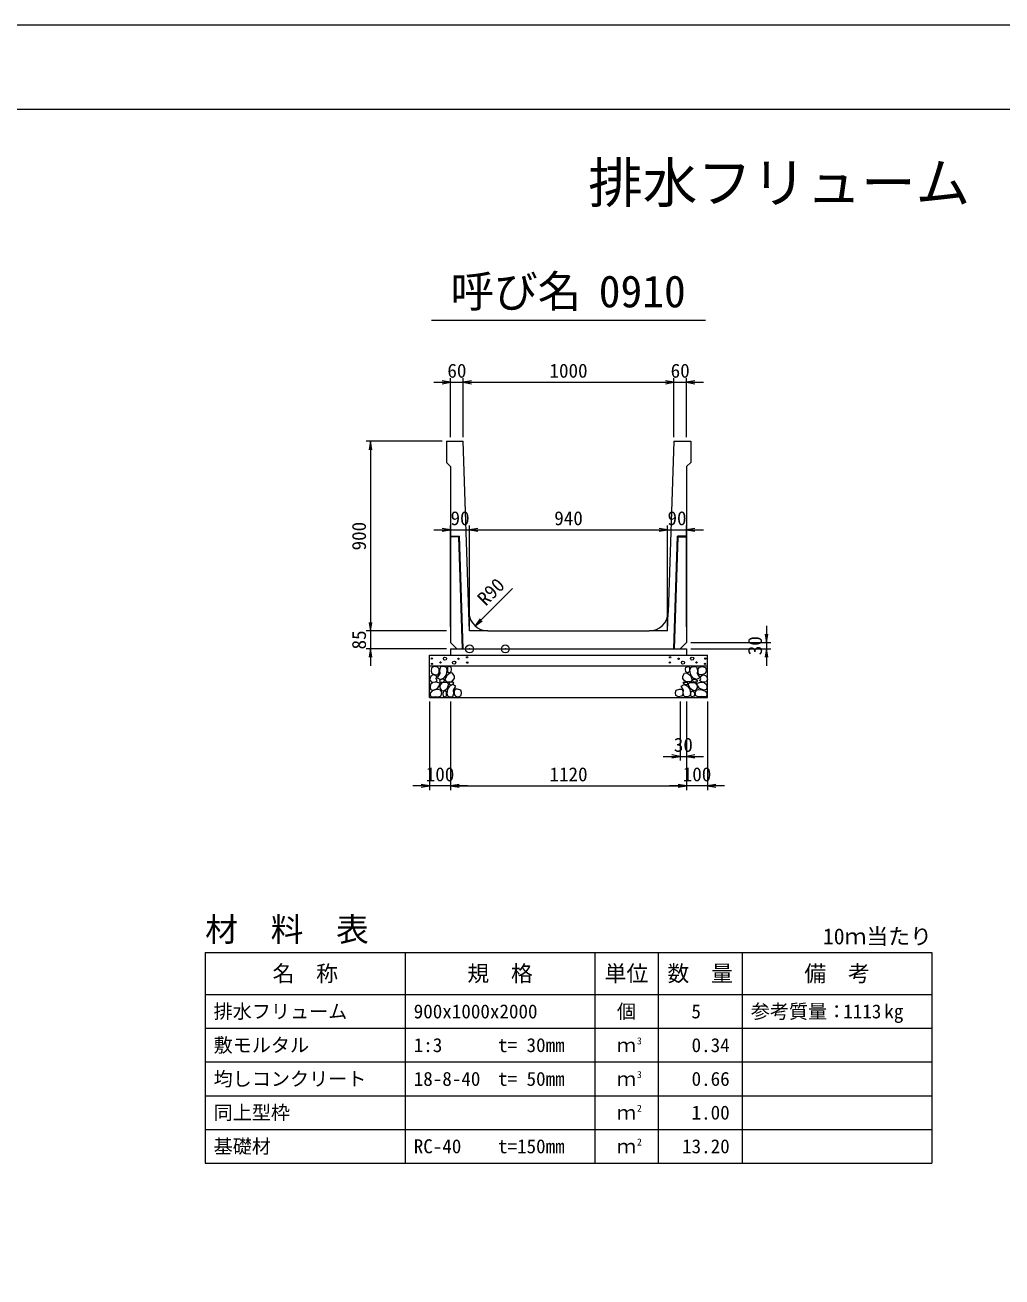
# Model space of a CAD drawing. Units: millimetres at full size, sheet at 1:75. Extents: x 67280 to 84100, y -11880 to 0.
# Drawn here: x 72110 to 76748, y -5940 to 0 of the extents above; entities that cross this region are included whole.
import ezdxf
from ezdxf.enums import TextEntityAlignment as Align

# ---------------------------------------------------------------- set-up
doc = ezdxf.new("R2010")
doc.units = ezdxf.units.MM
doc.header["$LTSCALE"] = 75
doc.header["$PDMODE"] = 32
doc.header["$PDSIZE"] = 37.5
doc.linetypes.add('DASHED_SPACED', pattern=[12, 6, -6])
for name, color, linetype, lineweight in [('D-DCR-HCHn', 4, 'Continuous', 9), ('D-MTR-FRAM', 7, 'Continuous', 13), ('D-MTR-LINE', 7, 'Continuous', 13), ('D-STR-DIM', 7, 'Continuous', 13), ('D-STR-STRn', 1, 'Continuous', 13), ('D-TTL', 2, 'Continuous', 13), ('D-TTL-TXT', 7, 'Continuous', 13)]:
    doc.layers.add(name, color=color, linetype=linetype, lineweight=lineweight)
doc.layers.add('D-MTR', color=7, linetype='Continuous')
doc.layers.add('D-MTR-TXT', color=7, linetype='Continuous')
doc.styles.add('ＭＳ ゴシック', font='')
doc.styles.get('ＭＳ ゴシック').set_extended_font_data('MS Gothic')

# ---------------------------------------------------------------- blocks, each defined once
blk = doc.blocks.new('open_arrow')
at = {"color": 0, "linetype": 'Continuous', "lineweight": -2}
blk.add_lwpolyline([(7.5, 1.25), (0, 0), (7.5, -1.25)], dxfattribs=at)

msp = doc.modelspace()

# ---------------------------------------------------------------- linework, layer by layer
at = {"layer": 'D-DCR-HCHn'}
for points in [[(74035.46, -3089.64), (74030.26, -3105.25), (74037.19, -3115.65), (74054.53, -3117.38), (74066.37, -3112.3), (74061.46, -3100.05), (74064.93, -3093.11), (74058, -3086.18), (74047.6, -3082.71)], [(74068.4, -3046.3), (74052.8, -3042.84), (74038.93, -3049.77), (74037.19, -3065.37), (74040.66, -3077.51), (74058, -3082.71), (74070.13, -3082.71), (74075.33, -3074.04), (74075.33, -3054.97)], [(74082.27, -3044.57), (74077.07, -3060.17), (74078.8, -3077.51), (74066.67, -3096.58), (74082.27, -3105.25), (74099.6, -3096.58), (74110, -3082.71), (74113.47, -3060.17), (74110, -3048.04), (74099.6, -3042.84)], [(74111.74, -3086.18), (74103.07, -3106.98), (74110, -3115.65), (74130.81, -3115.65), (74139.48, -3112.18), (74148.14, -3100.05), (74148.14, -3089.64), (74139.48, -3075.78), (74129.07, -3074.04)], [(74115.21, -3048.04), (74115.21, -3068.84), (74123.87, -3074.04), (74132.54, -3068.84), (74134.28, -3056.71), (74132.54, -3046.3), (74120.41, -3042.84)], [(75268.26, -3086.18), (75276.93, -3106.98), (75270, -3115.65), (75249.19, -3115.65), (75240.52, -3112.18), (75231.86, -3100.05), (75231.86, -3089.64), (75240.52, -3075.78), (75250.93, -3074.04)], [(75264.79, -3048.04), (75264.79, -3068.84), (75256.13, -3074.04), (75247.46, -3068.84), (75245.72, -3056.71), (75247.46, -3046.3), (75259.59, -3042.84)], [(75297.73, -3044.57), (75302.93, -3060.17), (75301.2, -3077.51), (75313.33, -3096.58), (75297.73, -3105.25), (75280.4, -3096.58), (75270, -3082.71), (75266.53, -3060.17), (75270, -3048.04), (75280.4, -3042.84)], [(75311.6, -3046.3), (75327.2, -3042.84), (75341.07, -3049.77), (75342.81, -3065.37), (75339.34, -3077.51), (75322, -3082.71), (75309.87, -3082.71), (75304.67, -3074.04), (75304.67, -3054.97)], [(75344.54, -3089.64), (75349.74, -3105.25), (75342.81, -3115.65), (75325.47, -3117.38), (75313.63, -3112.3), (75318.54, -3100.05), (75315.07, -3093.11), (75322, -3086.18), (75332.4, -3082.71)], [(74068.37, -3147.24), (74081.21, -3127.98), (74079.6, -3123.17), (74061.95, -3118.35), (74045.89, -3119.96), (74034.66, -3129.59), (74033.05, -3140.82), (74034.66, -3152.06), (74047.5, -3155.27)], [(74085.73, -3105.25), (74077.07, -3112.18), (74080.53, -3117.38), (74092.67, -3117.38), (74097.87, -3115.65), (74101.34, -3108.71), (74096.14, -3103.51)], [(74113.31, -3147.24), (74121.34, -3127.98), (74114.92, -3119.96), (74095.65, -3119.96), (74087.63, -3123.17), (74079.6, -3134.4), (74079.6, -3144.03), (74087.63, -3156.87), (74097.26, -3158.48)], [(74140.6, -3185.77), (74145.41, -3171.32), (74143.81, -3155.27), (74155.05, -3137.61), (74140.6, -3129.59), (74124.55, -3137.61), (74114.92, -3150.45), (74111.71, -3171.32), (74114.92, -3182.56), (74124.55, -3187.37)], [(74137.39, -3129.59), (74145.41, -3123.17), (74142.2, -3118.35), (74130.97, -3118.35), (74126.15, -3119.96), (74122.94, -3126.38), (74127.76, -3131.19)], [(75239.4, -3185.77), (75234.59, -3171.32), (75236.19, -3155.27), (75224.95, -3137.61), (75239.4, -3129.59), (75255.45, -3137.61), (75265.08, -3150.45), (75268.29, -3171.32), (75265.08, -3182.56), (75255.45, -3187.37)], [(75242.61, -3129.59), (75234.59, -3123.17), (75237.8, -3118.35), (75249.03, -3118.35), (75253.85, -3119.96), (75257.06, -3126.38), (75252.24, -3131.19)], [(75266.69, -3147.24), (75258.66, -3127.98), (75265.08, -3119.96), (75284.35, -3119.96), (75292.37, -3123.17), (75300.4, -3134.4), (75300.4, -3144.03), (75292.37, -3156.87), (75282.74, -3158.48)], [(75294.27, -3105.25), (75302.93, -3112.18), (75299.47, -3117.38), (75287.33, -3117.38), (75282.13, -3115.65), (75278.66, -3108.71), (75283.86, -3103.51)], [(75311.63, -3147.24), (75298.79, -3127.98), (75300.4, -3123.17), (75318.05, -3118.35), (75334.11, -3119.96), (75345.34, -3129.59), (75346.95, -3140.82), (75345.34, -3152.06), (75332.5, -3155.27)], [(74074.79, -3187.37), (74086.02, -3182.56), (74089.23, -3166.51), (74082.81, -3155.27), (74071.58, -3152.06), (74057.13, -3153.66), (74041.08, -3160.08), (74033.05, -3169.72), (74033.05, -3180.95), (74037.87, -3187.37), (74057.13, -3185.77)], [(74110.1, -3182.56), (74110.1, -3163.3), (74102.08, -3158.48), (74094.05, -3163.3), (74092.44, -3174.53), (74094.05, -3184.16), (74105.29, -3187.37)], [(74153.44, -3184.16), (74167.89, -3187.37), (74180.73, -3180.95), (74182.33, -3166.51), (74179.12, -3155.27), (74163.07, -3150.45), (74151.84, -3150.45), (74147.02, -3158.48), (74147.02, -3176.14)], [(75226.56, -3184.16), (75212.11, -3187.37), (75199.27, -3180.95), (75197.67, -3166.51), (75200.88, -3155.27), (75216.93, -3150.45), (75228.16, -3150.45), (75232.98, -3158.48), (75232.98, -3176.14)], [(75269.9, -3182.56), (75269.9, -3163.3), (75277.92, -3158.48), (75285.95, -3163.3), (75287.56, -3174.53), (75285.95, -3184.16), (75274.71, -3187.37)], [(75305.21, -3187.37), (75293.98, -3182.56), (75290.77, -3166.51), (75297.19, -3155.27), (75308.42, -3152.06), (75322.87, -3153.66), (75338.92, -3160.08), (75346.95, -3169.72), (75346.95, -3180.95), (75342.13, -3187.37), (75322.87, -3185.77)]]:
    msp.add_lwpolyline(points, close=True, dxfattribs=at)
for centre, radius in [((74040.73, -3006.04), 3), ((74041.87, -3031.09), 3), ((74082.29, -3024.25), 3), ((74103.34, -3006.04), 7.5), ((74146.66, -3025.04), 7.5), ((74167.71, -3006.84), 3), ((74208.13, -2999.99), 3), ((74209.27, -3025.04), 3), ((75170.73, -3025.04), 3), ((75171.87, -2999.99), 3), ((75212.29, -3006.84), 3), ((75233.34, -3025.04), 7.5), ((75276.66, -3006.04), 7.5), ((75297.71, -3024.25), 3), ((75338.13, -3031.09), 3), ((75339.27, -3006.04), 3)]:
    msp.add_circle(centre, radius, dxfattribs=at)
at = {"layer": 'D-MTR-FRAM'}
for p, q in [((72965, -4400), (76415, -4400)), ((72965, -4400), (72965, -5400)), ((76415, -4400), (76415, -5400)), ((72965, -5400), (76415, -5400))]:
    msp.add_line(p, q, dxfattribs=at)
at = {"layer": 'D-MTR-LINE'}
for p, q in [((73915, -4400), (73915, -5400)), ((74815, -4400), (74815, -5400)), ((75115, -4400), (75115, -5400)), ((75515, -4400), (75515, -5400)), ((72965, -4600), (76415, -4600)), ((72965, -4760), (76415, -4760)), ((72965, -4920), (76415, -4920)), ((72965, -5080), (76415, -5080)), ((72965, -5240), (76415, -5240))]:
    msp.add_line(p, q, dxfattribs=at)
at = {"layer": 'D-STR-DIM'}
for p, q in [((74050, -1695), (74270, -1695)), ((74130, -1955), (74130, -1675)), ((74190, -1955), (74190, -1675)), ((74190, -1955), (74190, -1675)), ((74190, -1695), (75190, -1695)), ((75110, -1695), (75330, -1695)), ((75190, -1955), (75190, -1675)), ((75190, -1955), (75190, -1675)), ((75250, -1955), (75250, -1675)), ((74090, -1975), (73730, -1975)), ((73750, -1975), (73750, -2875)), ((74130, -2855), (74130, -2375)), ((74220, -2855), (74220, -2375)), ((74220, -2855), (74220, -2375)), ((75160, -2855), (75160, -2375)), ((75160, -2855), (75160, -2375)), ((75250, -2855), (75250, -2375)), ((74050, -2395), (74300, -2395)), ((74220, -2395), (75160, -2395)), ((75080, -2395), (75330, -2395)), ((73750, -2795), (73750, -3040)), ((75630, -2850), (75630, -3040)), ((74110, -2875), (73730, -2875)), ((74110, -2875), (73730, -2875)), ((74110, -2960), (73730, -2960)), ((75270, -2930), (75650, -2930)), ((75270, -2960), (75650, -2960)), ((74030, -3210), (74030, -3630)), ((74130, -3210), (74130, -3630)), ((74130, -3210), (74130, -3630)), ((75220, -3210), (75220, -3490)), ((75250, -3210), (75250, -3630)), ((75250, -3210), (75250, -3630)), ((75250, -3210), (75250, -3490)), ((75350, -3210), (75350, -3630)), ((75140, -3470), (75330, -3470)), ((74210, -3610), (73950, -3610)), ((74130, -3610), (75250, -3610)), ((75430, -3610), (75170, -3610))]:
    msp.add_line(p, q, dxfattribs=at)
msp.add_lwpolyline([(74246.38, -2849.94), (74274.66, -2821.66), (74423.15, -2673.17)], dxfattribs=at)
at = {"layer": 'D-STR-STRn'}
for p, q in [((74110, -1975), (74110, -2075)), ((74110, -1975), (74190, -1975)), ((74217.1, -2788), (74190, -1975)), ((75190, -1975), (75162.9, -2788)), ((75190, -1975), (75270, -1975)), ((75270, -1975), (75270, -2075)), ((74110, -2075), (74130, -2095)), ((75270, -2075), (75250, -2095)), ((74130, -2095), (74130, -2930)), ((75250, -2095), (75250, -2930)), ((74130, -2425), (74171.98, -2425)), ((74169.08, -2428), (74130, -2428)), ((74186.81, -2960), (74169.08, -2428)), ((74189.82, -2960), (74171.98, -2425)), ((75190.18, -2960), (75208.02, -2425)), ((75193.19, -2960), (75210.92, -2428)), ((75250, -2425), (75208.02, -2425)), ((75210.92, -2428), (75250, -2428)), ((74307.05, -2875), (75072.95, -2875)), ((74130, -2930), (74160, -2960)), ((74130, -2960), (75250, -2960)), ((74130, -2960), (74130, -2990)), ((74160, -2960), (75220, -2960)), ((75250, -2930), (75220, -2960)), ((75250, -2960), (75250, -2990)), ((74030, -3190), (74030, -2990)), ((74030, -2990), (75350, -2990)), ((75350, -3190), (75350, -2990)), ((74030, -3040), (75350, -3040)), ((74030, -3190), (75350, -3190))]:
    msp.add_line(p, q, dxfattribs=at)
at = {"layer": 'D-STR-STRn', "color": 2, "linetype": 'DASHED_SPACED'}
for p, q in [((74220, -2875), (74217.1, -2788)), ((75160, -2875), (75162.9, -2788)), ((74307.05, -2875), (74220, -2875)), ((75160, -2875), (75072.95, -2875))]:
    msp.add_line(p, q, dxfattribs=at)
at = {"layer": 'D-STR-STRn'}
for centre, start, end in [((74307.05, -2785), 181.90915, 270), ((75072.95, -2785), 270, 358.09085)]:
    msp.add_arc(centre, 90, start, end, dxfattribs=at)
for p in [(74220, -2960), (74220, -2960), (74390, -2960)]:
    msp.add_point(p, dxfattribs=at)
at = {"layer": 'D-TTL'}
for points in [[(67280, -11880), (84100, -11880), (84100, 0), (67280, 0)], [(67680, -11480), (83700, -11480), (83700, -400), (67680, -400)]]:
    msp.add_lwpolyline(points, close=True, dxfattribs=at)
at = {"layer": 'D-TTL-TXT'}
msp.add_line((74040, -1400), (75340, -1400), dxfattribs=at)

# ---------------------------------------------------------------- block references
at = {"layer": 'D-STR-DIM', "xscale": 5.33, "yscale": 5.33}
for p, rotation in [((74130, -1695), 180), ((75190, -1695), 180), ((75190, -1695), 180), ((73750, -1975), 270), ((74130, -2395), 180), ((75160, -2395), 180), ((75160, -2395), 180), ((73750, -2875), 90), ((73750, -2875), 90), ((74246.38, -2849.94), 45), ((75630, -2930), 90), ((73750, -2960), 270), ((75630, -2960), 270), ((75220, -3470), 180), ((74030, -3610), 180), ((75250, -3610), 180), ((75250, -3610), 180)]:
    msp.add_blockref('open_arrow', p, dxfattribs=dict(at, rotation=rotation))
for p in [(74190, -1695), (74190, -1695), (75250, -1695), (74220, -2395), (74220, -2395), (75250, -2395), (75250, -3470), (74130, -3610), (74130, -3610), (75350, -3610)]:
    msp.add_blockref('open_arrow', p, dxfattribs=at)

# ---------------------------------------------------------------- texts
at = {"layer": 'D-MTR', "style": 'ＭＳ ゴシック'}
msp.add_text('材\u3000料\u3000表', height=113.9, dxfattribs=at).set_placement((72965, -4381.85), align=Align.BOTTOM_LEFT)
msp.add_text('10ｍ当たり', height=75.95, dxfattribs=at).set_placement((76415, -4384.57), align=Align.BOTTOM_RIGHT)
at = {"layer": 'D-MTR-TXT', "style": 'ＭＳ ゴシック'}
for s, height, p in [('名\u3000称', 75.95, (73440, -4500)), ('規\u3000格', 75.95, (74365, -4500)), ('単位', 75.95, (74965, -4500)), ('数\u3000量', 75.95, (75315, -4500)), ('備\u3000考', 75.95, (75965, -4500)), ('個', 66.46, (74965, -4680)), ('ｍ', 66.46, (74965, -4840)), ('ｍ', 66.46, (74965, -5000)), ('ｍ', 66.46, (74965, -5160)), ('ｍ', 66.46, (74965, -5320))]:
    msp.add_text(s, height=height, dxfattribs=at).set_placement(p, align=Align.MIDDLE_CENTER)
for s, p in [('排水フリューム', (73005, -4680)), ('900x1000x2000', (73955, -4680)), ('参考質量：    kg', (75555, -4680)), ('敷モルタル', (73005, -4840)), ('1:3', (73955, -4840)), ('t= 30mm', (74355, -4840)), ('均しコンクリート', (73005, -5000)), ('18-8-40', (73955, -5000)), ('t= 50mm', (74355, -5000)), ('同上型枠', (73005, -5160)), ('基礎材', (73005, -5320)), ('RC-40', (73955, -5320)), ('t=150mm', (74355, -5320))]:
    msp.add_text(s, height=66.46, dxfattribs=at).set_placement(p, align=Align.MIDDLE_LEFT)
for s, p in [('5', (75318.55, -4680)), ('1113', (76175, -4680))]:
    msp.add_text(s, height=66.46, dxfattribs=at).set_placement(p, align=Align.MIDDLE_RIGHT)
for s, p in [('3', (75015, -4846.37)), ('3', (75015, -5006.37)), ('2', (75015, -5166.37)), ('2', (75015, -5326.37))]:
    msp.add_text(s, height=33.23, dxfattribs=at).set_placement(p, align=Align.BOTTOM_LEFT)
at = {"layer": 'D-MTR-TXT', "color": 6, "style": 'ＭＳ ゴシック'}
for s, p in [('0.34', (75455, -4840)), ('0.66', (75455, -5000)), ('1.00', (75455, -5160)), ('13.20', (75455, -5320))]:
    msp.add_text(s, height=66.46, dxfattribs=at).set_placement(p, align=Align.MIDDLE_RIGHT)
at = {"layer": 'D-STR-DIM', "style": 'ＭＳ ゴシック'}
for s, p in [('60', (74160, -1640)), ('1000', (74690, -1640)), ('60', (75220, -1640)), ('90', (74175, -2340)), ('940', (74690, -2340)), ('90', (75205, -2340)), ('30', (75235, -3415)), ('100', (74080, -3555)), ('1120', (74690, -3555)), ('100', (75300, -3555))]:
    msp.add_text(s, height=66.46, dxfattribs=at).set_placement(p, align=Align.MIDDLE_CENTER)
for s, p in [('900', (73695, -2425)), ('85', (73695, -2917.5)), ('30', (75575, -2945))]:
    msp.add_text(s, height=66.46, rotation=90, dxfattribs=at).set_placement(p, align=Align.MIDDLE_CENTER)
msp.add_text('R90', height=66.46, rotation=45, dxfattribs=at).set_placement((74310.93, -2774.16), align=Align.BOTTOM_LEFT)
at = {"layer": 'D-TTL-TXT', "style": 'ＭＳ ゴシック'}
for s, height, p in [('排水フリューム', 189.9, (75690, -900)), ('呼び名', 151.9, (74440, -1385)), ('0910', 151.9, (75040, -1385))]:
    msp.add_text(s, height=height, dxfattribs=at).set_placement(p, align=Align.BOTTOM_CENTER)

doc.saveas('drawing.dxf')
